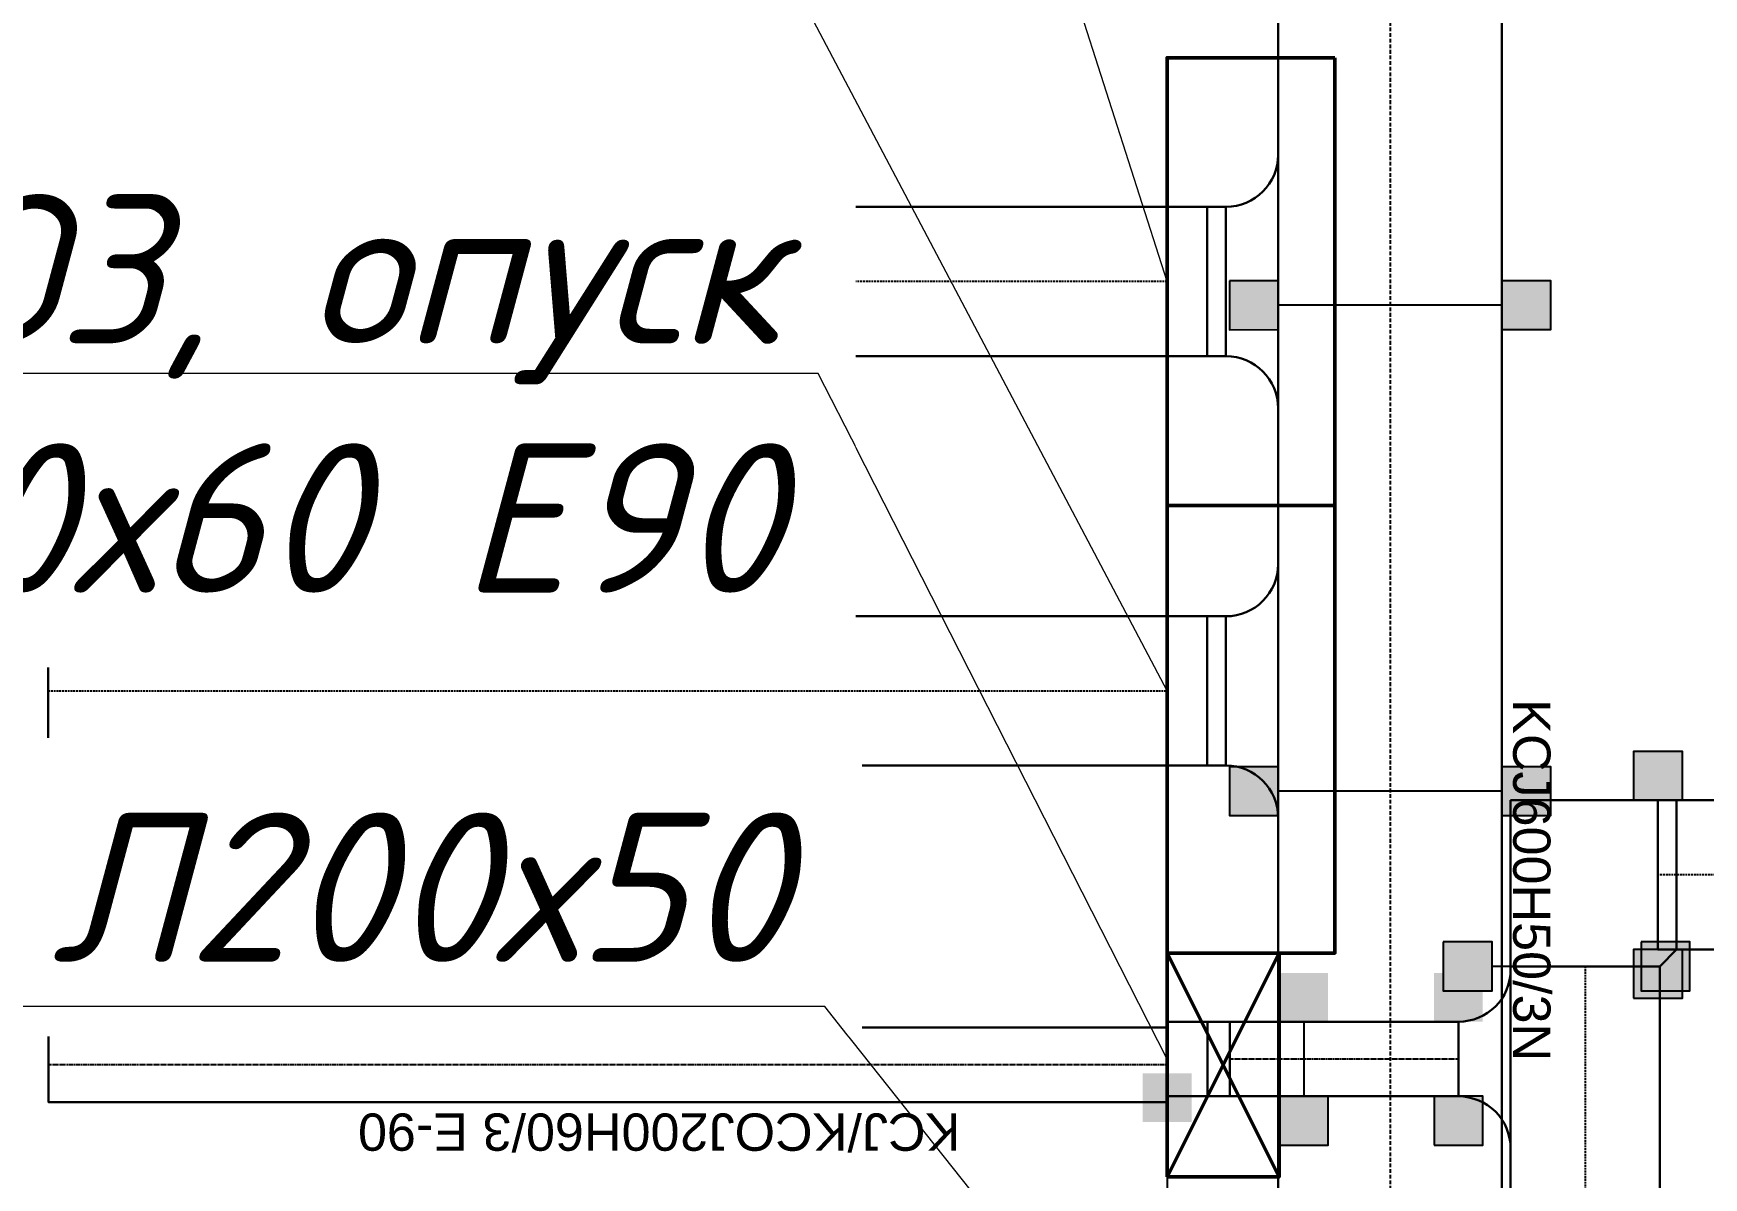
# Model space of a CAD drawing. Extents: x 221643 to 289394, y 86804 to 109436.
# Drawn here: x 228936.7 to 229384.5, y 91647.9 to 91954.6 of the extents above; entities that cross this region are included whole.
import ezdxf
from ezdxf import colors
from ezdxf.entities.mleader import LeaderData, LeaderLine
from ezdxf.math import Vec2, Vec3

# ---------------------------------------------------------------- set-up
doc = ezdxf.new("R2010")
doc.units = 0
doc.linetypes.add('DASHED2', pattern=[0.375, 0.25, -0.125])
doc.layers.add('BAKS_opis', color=7, linetype='Continuous')
for name, color, linetype, lineweight in [('E_Лотки', 5, 'Continuous', 30), ('E_Лотки_аварійні', 1, 'Continuous', 30), ('E_Позначення', 7, 'Continuous', 15), ('E_Щити', 1, 'Continuous', 50)]:
    doc.layers.add(name, color=color, linetype=linetype, lineweight=lineweight)
doc.layers.add('E_Лотки_опори_опуски', color=2, linetype='Continuous', plot=False)
doc.styles.add('ROMANS', font='ROMANS')
doc.styles.get("Standard").update_dxf_attribs({"font": 'arial.ttf'})
doc.styles.add('ГОСТ 2.304', font='isocpeui.ttf')

# ---------------------------------------------------------------- blocks, each defined once
blk = doc.blocks.new('*U5')
at = {"color": 0}
blk.add_lwpolyline([(-600, 450), (600, 450), (600, 0), (-600, 0)], close=True, dxfattribs=at)
blk = doc.blocks.new('*U2')
at = {"color": 0}
for p, q in [((-300, 300), (300, 0)), ((-300, 0), (300, 300))]:
    blk.add_line(p, q, dxfattribs=at)
blk.add_lwpolyline([(-300, 300), (300, 300), (300, 0), (-300, 0)], close=True, dxfattribs=at)
blk = doc.blocks.new('_None')
blk = doc.blocks.new('A$C40100DD9')
at = {"linetype": 'Continuous'}
for p, q in [((0, 158), (400, 158)), ((0, 108), (0, 158)), ((400, 158), (400, 108)), ((400, 108), (0, 108)), ((0, 108), (0, 0)), ((400, 0), (400, 108)), ((0, 0), (400, 0))]:
    blk.add_line(p, q, dxfattribs=at)
blk = doc.blocks.new('LU___400H50')
at = {"xscale": 0.1, "yscale": 0.1, "zscale": 0.1}
blk.add_blockref('A$C40100DD9', (-20, 0), dxfattribs=at)
at = {"style": 'ROMANS', "flags": 9}
for tag, p in [('SYMBOL', (4.95, 15.01)), ('TYP', (4.95, 14.03)), ('ATT_1', (4.95, 13.37)), ('ID', (4.95, 14.67)), ('NAME', (4.95, 14.36)), ('LENGTH', (4.95, 13.71)), ('ATT_2', (4.95, 13.02)), ('ATT_3', (4.95, 12.67)), ('ATT_4', (4.95, 12.31)), ('ATT_5', (4.95, 11.94)), ('AN', (4.95, 10.64)), ('LUSTRO', (4.95, 11.58)), ('P1', (4.95, 11.23)), ('P2', (4.95, 10.94))]:
    blk.add_attdef(tag, p, '', height=0.3, dxfattribs=at)
blk = doc.blocks.new('A$C78E166E7')
at = {"linetype": 'Continuous'}
for p, q in [((680, 140), (0, 140)), ((540, 0), (140, 0))]:
    blk.add_line(p, q, dxfattribs=at)
for centre, start, end in [((0, 0), 0, 90), ((680, 0), 90, 180)]:
    blk.add_arc(centre, 140, start, end, dxfattribs=at)
blk = doc.blocks.new('TKD___400')
at = {"xscale": 0.1, "yscale": 0.1, "zscale": 0.1}
blk.add_blockref('A$C78E166E7', (-34, -14), dxfattribs=at)
at = {"style": 'ROMANS', "flags": 9}
for tag, p in [('SYMBOL', (4.95, 15.01)), ('TYP', (4.95, 14.03)), ('ATT_1', (4.95, 13.37)), ('ID', (4.95, 14.67)), ('NAME', (4.95, 14.36)), ('LENGTH', (4.95, 13.71)), ('ATT_2', (4.95, 13.02)), ('ATT_3', (4.95, 12.67)), ('ATT_4', (4.95, 12.31)), ('ATT_5', (4.95, 11.94)), ('AN', (4.95, 10.64)), ('LUSTRO', (4.95, 11.58)), ('P1', (4.95, 11.23)), ('P2', (4.95, 10.94))]:
    blk.add_attdef(tag, p, '', height=0.3, dxfattribs=at)
blk = doc.blocks.new('BAKS_667')
at = {"layer": 'BAKS_opis', "color": 105, "linetype": 'DASHED2', "ltscale": 2}
blk.add_line((0, 0), (0, -300), dxfattribs=at)
at = {"layer": 'E_Лотки_опори_опуски'}
for points in [[(-20, 0), (-20, -300), (20, -300), (20, 0)], [(-20, 0), (-20, -300), (-20, -300), (-20, 0)], [(20, 0), (20, -300), (-20, -300), (-20, 0)], [(20, 0), (20, -300), (20, -300), (20, 0)]]:
    blk.add_3dface(points, dxfattribs=at)
at = {"flags": 1}
for tag, p in [('LENGTH', (0, 0)), ('ID', (20, 0)), ('ATT_2', (0, -300)), ('ATT_3', (0, -300)), ('ATT_1', (0, -300)), ('ATT_4', (0, -300)), ('ATT_5', (0, -300)), ('AN', (0, -300)), ('TYP', (0, -300)), ('P2X', (0, -300)), ('P2Y', (0, -300)), ('LUSTRO', (0, -300)), ('NAME', (0, -300)), ('P1X', (0, -300)), ('P1Y', (0, -300))]:
    blk.add_attdef(tag, p, '', height=2.5, dxfattribs=at)
at = {"layer": 'BAKS_opis'}
blk.add_attdef('SYMBOL', (23, -96), '', height=10, rotation=270, dxfattribs=at)
blk = doc.blocks.new('BAKS_672')
at = {"layer": 'BAKS_opis', "color": 105, "linetype": 'DASHED2', "ltscale": 2}
blk.add_line((0, 0), (0, -300), dxfattribs=at)
at = {"layer": 'E_Лотки_опори_опуски'}
for points in [[(-20, 0), (-20, -300), (20, -300), (20, 0)], [(-20, 0), (-20, -300), (-20, -300), (-20, 0)], [(20, 0), (20, -300), (-20, -300), (-20, 0)], [(20, 0), (20, -300), (20, -300), (20, 0)]]:
    blk.add_3dface(points, dxfattribs=at)
at = {"flags": 1}
for tag, p in [('LENGTH', (0, 0)), ('ID', (20, 0)), ('ATT_2', (0, -300)), ('ATT_3', (0, -300)), ('ATT_1', (0, -300)), ('ATT_4', (0, -300)), ('ATT_5', (0, -300)), ('AN', (0, -300)), ('TYP', (0, -300)), ('P2X', (0, -300)), ('P2Y', (0, -300)), ('LUSTRO', (0, -300)), ('NAME', (0, -300)), ('P1X', (0, -300)), ('P1Y', (0, -300))]:
    blk.add_attdef(tag, p, '', height=2.5, dxfattribs=at)
at = {"layer": 'BAKS_opis'}
blk.add_attdef('SYMBOL', (23, -96), '', height=10, rotation=270, dxfattribs=at)
blk = doc.blocks.new('A$C7D2B75C9')
at = {"linetype": 'Continuous'}
for p, q in [((480, 140), (0, 140)), ((340, 0), (140, 0))]:
    blk.add_line(p, q, dxfattribs=at)
for centre, start, end in [((0, 0), 0, 90), ((480, 0), 90, 180)]:
    blk.add_arc(centre, 140, start, end, dxfattribs=at)
blk = doc.blocks.new('TKD___200')
at = {"xscale": 0.1, "yscale": 0.1, "zscale": 0.1}
blk.add_blockref('A$C7D2B75C9', (-24, -14), dxfattribs=at)
at = {"style": 'ROMANS', "flags": 9}
for tag, p in [('SYMBOL', (4.95, 15.01)), ('TYP', (4.95, 14.03)), ('ATT_1', (4.95, 13.37)), ('ID', (4.95, 14.67)), ('NAME', (4.95, 14.36)), ('LENGTH', (4.95, 13.71)), ('ATT_2', (4.95, 13.02)), ('ATT_3', (4.95, 12.67)), ('ATT_4', (4.95, 12.31)), ('ATT_5', (4.95, 11.94)), ('AN', (4.95, 10.64)), ('LUSTRO', (4.95, 11.58)), ('P1', (4.95, 11.23)), ('P2', (4.95, 10.94))]:
    blk.add_attdef(tag, p, '', height=0.3, dxfattribs=at)
blk = doc.blocks.new('A$C1DBC12BF')
at = {"linetype": 'Continuous'}
for p, q in [((0, 168), (200, 168)), ((0, 108), (0, 168)), ((200, 168), (200, 108)), ((200, 108), (0, 108)), ((0, 108), (0, 0)), ((200, 0), (200, 108)), ((0, 0), (200, 0))]:
    blk.add_line(p, q, dxfattribs=at)
blk = doc.blocks.new('LU___200H60')
at = {"xscale": 0.1, "yscale": 0.1, "zscale": 0.1}
blk.add_blockref('A$C1DBC12BF', (-10, 0), dxfattribs=at)
at = {"style": 'ROMANS', "flags": 9}
for tag, p in [('SYMBOL', (4.95, 15.01)), ('TYP', (4.95, 14.03)), ('ATT_1', (4.95, 13.37)), ('ID', (4.95, 14.67)), ('NAME', (4.95, 14.36)), ('LENGTH', (4.95, 13.71)), ('ATT_2', (4.95, 13.02)), ('ATT_3', (4.95, 12.67)), ('ATT_4', (4.95, 12.31)), ('ATT_5', (4.95, 11.94)), ('AN', (4.95, 10.64)), ('LUSTRO', (4.95, 11.58)), ('P1', (4.95, 11.23)), ('P2', (4.95, 10.94))]:
    blk.add_attdef(tag, p, '', height=0.3, dxfattribs=at)
blk = doc.blocks.new('BAKS_718')
at = {"layer": 'BAKS_opis', "color": 105, "linetype": 'DASHED2'}
blk.add_line((0, 0), (0, -300), dxfattribs=at)
at = {"layer": 'E_Лотки_опори_опуски'}
for points in [[(-10, 0), (-10, -300), (10, -300), (10, 0)], [(-10, 0), (-10, -300), (-10, -300), (-10, 0)], [(10, 0), (10, -300), (-10, -300), (-10, 0)], [(10, 0), (10, -300), (10, -300), (10, 0)]]:
    blk.add_3dface(points, dxfattribs=at)
at = {"flags": 1}
for tag, p in [('LENGTH', (0, 0)), ('ID', (10, 0)), ('ATT_2', (0, -300)), ('ATT_3', (0, -300)), ('ATT_1', (0, -300)), ('ATT_4', (0, -300)), ('ATT_5', (0, -300)), ('AN', (0, -300)), ('TYP', (0, -300)), ('P2X', (0, -300)), ('P2Y', (0, -300)), ('LUSTRO', (0, -300)), ('NAME', (0, -300)), ('P1X', (0, -300)), ('P1Y', (0, -300))]:
    blk.add_attdef(tag, p, '', height=2.5, dxfattribs=at)
at = {"layer": 'BAKS_opis'}
blk.add_attdef('SYMBOL', (13, -55.5), '', height=10, rotation=270, dxfattribs=at)
blk = doc.blocks.new('BAKS_868')
at = {"layer": 'BAKS_opis', "color": 105, "linetype": 'DASHED2', "ltscale": 4}
blk.add_line((0, 0), (0, -495), dxfattribs=at)
at = {"layer": 'E_Лотки'}
for points in [[(-30, 0), (-30, -495), (30, -495), (30, 0)], [(-30, 0), (-30, -495), (-30, -495), (-30, 0)], [(30, 0), (30, -495), (-30, -495), (-30, 0)], [(30, 0), (30, -495), (30, -495), (30, 0)]]:
    blk.add_3dface(points, dxfattribs=at)
at = {"flags": 1}
for tag, p in [('LENGTH', (0, 0)), ('ID', (30, 0)), ('ATT_2', (0, -495)), ('ATT_3', (0, -495)), ('ATT_1', (0, -495)), ('ATT_4', (0, -495)), ('ATT_5', (0, -495)), ('AN', (0, -495)), ('TYP', (0, -495)), ('P2X', (0, -495)), ('P2Y', (0, -495)), ('LUSTRO', (0, -495)), ('NAME', (0, -495)), ('P1X', (0, -495)), ('P1Y', (0, -495))]:
    blk.add_attdef(tag, p, '', height=2.5, dxfattribs=at)
at = {"layer": 'BAKS_opis'}
blk.add_attdef('SYMBOL', (33, -193.5), '', height=10, rotation=270, dxfattribs=at)
blk = doc.blocks.new('BAKS_869')
at = {"layer": 'BAKS_opis', "color": 105, "linetype": 'DASHED2', "ltscale": 4}
blk.add_line((0, 0), (0, -495), dxfattribs=at)
at = {"layer": 'E_Лотки'}
for points in [[(-30, 0), (-30, -495), (30, -495), (30, 0)], [(-30, 0), (-30, -495), (-30, -495), (-30, 0)], [(30, 0), (30, -495), (-30, -495), (-30, 0)], [(30, 0), (30, -495), (30, -495), (30, 0)]]:
    blk.add_3dface(points, dxfattribs=at)
at = {"flags": 1}
for tag, p in [('LENGTH', (0, 0)), ('ID', (30, 0)), ('ATT_2', (0, -495)), ('ATT_3', (0, -495)), ('ATT_1', (0, -495)), ('ATT_4', (0, -495)), ('ATT_5', (0, -495)), ('AN', (0, -495)), ('TYP', (0, -495)), ('P2X', (0, -495)), ('P2Y', (0, -495)), ('LUSTRO', (0, -495)), ('NAME', (0, -495)), ('P1X', (0, -495)), ('P1Y', (0, -495))]:
    blk.add_attdef(tag, p, '', height=2.5, dxfattribs=at)
at = {"layer": 'BAKS_opis'}
blk.add_attdef('SYMBOL', (33, -193.5), '', height=10, rotation=270, dxfattribs=at)
blk = doc.blocks.new('podpora_600')
for points in [[(-6.53, 30), (0, 30), (6.53, 30), (6.53, 43.06), (-6.53, 43.06)], [(-6.53, -43.06), (6.53, -43.06), (6.53, -30), (-6.53, -30)]]:
    blk.add_hatch(color=256).paths.add_polyline_path(points)
blk.add_line((0, 30), (0, -30))
for points in [[(-6.53, 30), (6.53, 30), (6.53, 43.06), (-6.53, 43.06)], [(-6.53, -43.06), (6.53, -43.06), (6.53, -30), (-6.53, -30)]]:
    blk.add_lwpolyline(points, close=True)
at = {"style": 'ROMANS', "flags": 9}
for tag, p in [('SYMBOL', (1.59, 37.74)), ('TYP', (1.59, 36.76)), ('ATT_1', (1.59, 36.1)), ('ATT_2', (1.59, 35.75)), ('ID', (1.59, 37.4)), ('NAME', (1.59, 37.09)), ('LENGTH', (1.59, 36.43)), ('ELEM', (1.56, 33.37)), ('ATT_3', (1.59, 35.39)), ('ATT_4', (1.59, 35.03)), ('ATT_5', (1.59, 34.67)), ('AN', (1.59, 33.7)), ('P1', (1.59, 34.3)), ('P2', (1.59, 34.01))]:
    blk.add_attdef(tag, p, '', height=0.3, dxfattribs=at)
blk = doc.blocks.new('podpora_200')
for points in [[(-6.53, 10), (0, 10), (6.53, 10), (6.53, 23.06), (-6.53, 23.06)], [(-6.53, -23.06), (6.53, -23.06), (6.53, -10), (-6.53, -10)]]:
    blk.add_hatch(color=256).paths.add_polyline_path(points)
blk.add_line((0, 10), (0, -10))
blk.add_lwpolyline([(-6.53, -23.06), (6.53, -23.06), (6.53, -10), (-6.53, -10)], close=True)
at = {"style": 'ROMANS', "flags": 9}
for tag, p in [('SYMBOL', (3.32, 14.86)), ('TYP', (3.32, 13.88)), ('ATT_1', (3.32, 13.22)), ('ID', (3.32, 14.52)), ('NAME', (3.32, 14.21)), ('LENGTH', (3.32, 13.56)), ('ELEM', (3.29, 10.49)), ('ATT_2', (3.32, 12.87)), ('ATT_3', (3.32, 12.52)), ('ATT_4', (3.32, 12.16)), ('ATT_5', (3.32, 11.79)), ('AN', (3.32, 10.83)), ('P1', (3.32, 11.42)), ('P2', (3.32, 11.14))]:
    blk.add_attdef(tag, p, '', height=0.3, dxfattribs=at)
blk = doc.blocks.new('BAKS_1862')
at = {"layer": 'BAKS_opis', "color": 105, "linetype": 'DASHED2'}
blk.add_line((0, 0), (-61.29, 0), dxfattribs=at)
at = {"layer": 'E_Лотки_аварійні'}
for points in [[(0, 10), (-61.29, 10), (-61.29, -10), (0, -10)], [(0, 10), (-61.29, 10), (-61.29, 10), (0, 10)], [(0, -10), (-61.29, -10), (-61.29, 10), (0, 10)], [(0, -10), (-61.29, -10), (-61.29, -10), (0, -10)]]:
    blk.add_3dface(points, dxfattribs=at)
at = {"flags": 1}
for tag, p in [('ATT_2', (-61.29, 0)), ('ATT_3', (-61.29, 0)), ('ATT_1', (-61.29, 0)), ('ATT_4', (-61.29, 0)), ('ATT_5', (-61.29, 0)), ('AN', (-61.29, 0)), ('TYP', (-61.29, 0)), ('P2X', (-61.29, 0)), ('P2Y', (-61.29, 0)), ('LUSTRO', (-61.29, 0)), ('NAME', (-61.29, 0)), ('P1X', (-61.29, 0)), ('P1Y', (-61.29, 0)), ('LENGTH', (0, 0)), ('ID', (0, -10))]:
    blk.add_attdef(tag, p, '', height=2.5, dxfattribs=at)
at = {"layer": 'BAKS_opis', "flags": 1}
blk.add_attdef('SYMBOL', (-30.65, 13), '', height=10, rotation=360, dxfattribs=at)
blk = doc.blocks.new('BAKS_1864')
at = {"layer": 'BAKS_opis', "color": 105, "linetype": 'DASHED2', "ltscale": 2}
blk.add_line((0, 0), (0, -63.35), dxfattribs=at)
at = {"layer": 'E_Лотки_аварійні'}
for points in [[(-20, 0), (-20, -63.35), (20, -63.35), (20, 0)], [(-20, 0), (-20, -63.35), (-20, -63.35), (-20, 0)], [(20, 0), (20, -63.35), (-20, -63.35), (-20, 0)], [(20, 0), (20, -63.35), (20, -63.35), (20, 0)]]:
    blk.add_3dface(points, dxfattribs=at)
at = {"flags": 1}
for tag, p in [('LENGTH', (0, 24.5)), ('ID', (20, 24.5)), ('ATT_2', (0, -63.35)), ('ATT_3', (0, -63.35)), ('ATT_1', (0, -63.35)), ('ATT_4', (0, -63.35)), ('ATT_5', (0, -63.35)), ('AN', (0, -63.35)), ('TYP', (0, -63.35)), ('P2X', (0, -63.35)), ('P2Y', (0, -63.35)), ('LUSTRO', (0, -63.35)), ('NAME', (0, -63.35)), ('P1X', (0, -63.35)), ('P1Y', (0, -63.35))]:
    blk.add_attdef(tag, p, '', height=2.5, dxfattribs=at)
at = {"layer": 'BAKS_opis', "flags": 1}
blk.add_attdef('SYMBOL', (23, -19.42), '', height=10, rotation=270, dxfattribs=at)
blk = doc.blocks.new('A$C3D0A71E3')
at = {"linetype": 'Continuous'}
for p, q in [((0, 445), (400, 445)), ((0, 445), (0, 0)), ((400, 445), (445, 400)), ((445, 400), (445, 0)), ((445, 0), (0, 0))]:
    blk.add_line(p, q, dxfattribs=at)
blk = doc.blocks.new('KK___400')
at = {"xscale": 0.1, "yscale": 0.1, "zscale": 0.1, "rotation": 270}
blk.add_blockref('A$C3D0A71E3', (-20, 44.5), dxfattribs=at)
at = {"style": 'ROMANS', "flags": 9}
for tag, p in [('SYMBOL', (-1453.05, 2123.78)), ('ID', (-1452.71, 2123.78)), ('NAME', (-1452.4, 2123.78)), ('TYP', (-1452.07, 2123.78)), ('LENGTH', (-1451.74, 2123.78)), ('ATT_1', (-1451.41, 2123.78)), ('ATT_2', (-1451.06, 2123.78)), ('ATT_3', (-1450.7, 2123.78)), ('ATT_4', (-1450.35, 2123.78)), ('ATT_5', (-1449.98, 2123.78)), ('LUSTRO', (-1449.61, 2123.78)), ('P1', (-1449.27, 2123.78)), ('P2', (-1448.98, 2123.78)), ('AN', (-1448.67, 2123.78))]:
    blk.add_attdef(tag, p, '', height=0.3, rotation=90, dxfattribs=at)
blk = doc.blocks.new('BAKS_1865')
at = {"layer": 'BAKS_opis', "color": 105, "linetype": 'DASHED2', "ltscale": 2}
blk.add_line((0, 0), (-152.61, 0), dxfattribs=at)
at = {"layer": 'E_Лотки_аварійні'}
for points in [[(0, 20), (-152.61, 20), (-152.61, -20), (0, -20)], [(0, 20), (-152.61, 20), (-152.61, 20), (0, 20)], [(0, -20), (-152.61, -20), (-152.61, 20), (0, 20)], [(0, -20), (-152.61, -20), (-152.61, -20), (0, -20)]]:
    blk.add_3dface(points, dxfattribs=at)
at = {"flags": 1}
for tag, p in [('ATT_2', (-177.11, 0)), ('ATT_3', (-177.11, 0)), ('ATT_1', (-177.11, 0)), ('ATT_4', (-177.11, 0)), ('ATT_5', (-177.11, 0)), ('AN', (-177.11, 0)), ('TYP', (-177.11, 0)), ('P2X', (-177.11, 0)), ('P2Y', (-177.11, 0)), ('NAME', (-177.11, 0)), ('P1X', (-177.11, 0)), ('P1Y', (-177.11, 0)), ('LENGTH', (0, 0)), ('ID', (0, -20))]:
    blk.add_attdef(tag, p, '', height=2.5, dxfattribs=at)
at = {"layer": 'BAKS_opis', "flags": 1}
blk.add_attdef('SYMBOL', (-88.55, 23), '', height=10, rotation=0, dxfattribs=at)
blk = doc.blocks.new('podpora_400')
h = blk.add_hatch(color=256)
h.paths.add_polyline_path([(-6.53, 20), (0, 20), (6.53, 20), (6.53, 33.06), (-6.53, 33.06)])
h.paths.add_polyline_path([(-6.53, -33.06), (6.53, -33.06), (6.53, -20), (0, -20), (-6.53, -20)])
blk.add_line((0, 20), (0, -20))
for points in [[(-6.53, 20), (6.53, 20), (6.53, 33.06), (-6.53, 33.06)], [(-6.53, -33.06), (6.53, -33.06), (6.53, -20), (-6.53, -20)]]:
    blk.add_lwpolyline(points, close=True)
at = {"style": 'ROMANS', "flags": 9}
for tag, p in [('SYMBOL', (0.97, 29.35)), ('TYP', (0.97, 28.37)), ('ATT_1', (0.97, 27.71)), ('ATT_2', (0.97, 27.36)), ('ATT_3', (0.97, 27)), ('ATT_4', (0.97, 26.64)), ('ID', (0.97, 29.01)), ('NAME', (0.97, 28.69)), ('LENGTH', (0.97, 28.04)), ('ELEM', (0.95, 24.98)), ('ATT_5', (0.97, 26.28)), ('AN', (0.97, 25.31)), ('P1', (0.97, 25.91)), ('P2', (0.97, 25.62))]:
    blk.add_attdef(tag, p, '', height=0.3, dxfattribs=at)

msp = doc.modelspace()

# ---------------------------------------------------------------- block references
at = {"layer": 'E_Лотки'}
for name in ['BAKS_868', 'BAKS_869']:
    msp.add_blockref(name, (229300.4261, 91969.6554), dxfattribs=at).add_auto_attribs({'SYMBOL': 'KCJ600H50/3N'})
at = {"layer": 'E_Лотки', "xscale": -1, "rotation": 270}
msp.add_blockref('TKD___400', (229270.4261, 91888.0874), dxfattribs=at)
at = {"layer": 'E_Лотки', "rotation": 270}
for name, p in [('LU___400H50', (229240.6233, 91888.0874)), ('TKD___400', (229270.4233, 91778.3524)), ('LU___400H50', (229240.6233, 91778.3524))]:
    msp.add_blockref(name, p, dxfattribs=at)
at = {"layer": 'E_Лотки_аварійні', "xscale": -1, "rotation": 89.99999999999264}
msp.add_blockref('KK___400', (229377.2579, 91729.018), dxfattribs=at)
at = {"layer": 'E_Лотки_аварійні'}
for name, p in [('BAKS_1865', (229524.8664, 91729.018)), ('BAKS_1864', (229352.7579, 91704.518)), ('BAKS_1862', (229318.7579, 91679.6774))]:
    msp.add_blockref(name, p, dxfattribs=at)
at = {"layer": 'E_Лотки_аварійні', "rotation": 270}
for name, p in [('TKD___200', (229332.7579, 91679.6774)), ('LU___200H60', (229240.6664, 91679.6774))]:
    msp.add_blockref(name, p, dxfattribs=at)
at = {"layer": 'E_Лотки_опори_опуски'}
for name, p, rotation, values in [('BAKS_667', (229240.6233, 91888.087), 270.0000010944811, {'SYMBOL': 'KCJ400H50/3N'}), ('BAKS_672', (228940.6233, 91778.3524), 90, {'SYMBOL': 'KCJ400H50/3N'}), ('BAKS_718', (229240.7095, 91678.087), 269.9999993417597, {'SYMBOL': 'KCJ/KCOJ200H60/3 E-90'})]:
    msp.add_blockref(name, p, dxfattribs=dict(at, rotation=rotation)).add_auto_attribs(values)
for name, p, rotation in [('podpora_600', (229300.4261, 91881.7134), 270.0050806873907), ('podpora_600', (229300.4261, 91751.5041), 270.0050806873907), ('podpora_400', (229347.7579, 91704.518), 270)]:
    msp.add_blockref(name, p, dxfattribs=dict(at, rotation=rotation))
for name, p in [('podpora_400', (229372.2579, 91729.018)), ('podpora_200', (229277.2791, 91679.6774)), ('podpora_200', (229318.7579, 91679.6774)), ('podpora_200', (229240.6664, 91652.7622))]:
    msp.add_blockref(name, p, dxfattribs=at)
at = {"layer": 'E_Щити', "xscale": 0.1, "yscale": 0.1, "zscale": 0.1, "rotation": 270}
msp.add_blockref('*U5', (229240.6233, 91888.087), dxfattribs=at)
at = {"layer": 'E_Щити', "color": 1, "xscale": 0.1, "yscale": 0.1, "zscale": 0.1, "rotation": 89.99999999999999}
for name, p in [('*U5', (229285.6233, 91768.087)), ('*U2', (229270.6664, 91678.087))]:
    msp.add_blockref(name, p, dxfattribs=at)

# ---------------------------------------------------------------- next in the draw order: leaders
at = {"layer": 'E_Позначення'}
ml = msp.add_multileader_mtext('Standard', dxfattribs=at)
ml.set_content('ВРП9, \\Pопуск Л400х50', color=256, style='ГОСТ 2.304')
ml.set_leader_properties(color=256, linetype='ByLayer', lineweight=-1)
ml.set_arrow_properties(name='NONE')
ml.build(insert=Vec2(0, 0))
ml.multileader.update_dxf_attribs({"has_dogleg": 0, "text_left_attachment_type": 6, "text_right_attachment_type": 6, "dogleg_length": 0, "arrow_head_size": 0.1})
ctx = ml.context
ctx.base_point, ctx.char_height, ctx.arrow_head_size, ctx.landing_gap_size, ctx.plane_origin = Vec3(228720.3399, 92249.9129), 40, 0.1, 10, Vec3(223834.1142, 91795.8464)
ctx.left_attachment, ctx.right_attachment, ctx.text_align_type = 6, 6, 2
notes = []
notes.append((ctx, [(0, (1, 1, 0), (229124.8853, 92249.9129), (-1, 0), 0, [(0, [(229240.6233, 91888.0874)], 0, [])])]))
ctx.mtext.insert, ctx.mtext.alignment, ctx.mtext.flow_direction = Vec3(229114.8853, 92301.9129), 3, 5
ctx.mtext.has_bg_fill, ctx.mtext.bg_color, ctx.mtext.bg_scale_factor, ctx.mtext.bg_transparency, ctx.mtext.use_window_bg_color = 1, -1027028792, 1.5, 0, 1
ml = msp.add_multileader_mtext('Standard', dxfattribs=at)
ml.set_content('ЩО3, опуск Л200х50', color=256, style='ГОСТ 2.304')
ml.set_leader_properties(color=256, linetype='ByLayer', lineweight=-1)
ml.set_arrow_properties(name='NONE')
ml.build(insert=Vec2(0, 0))
ml.multileader.update_dxf_attribs({"has_dogleg": 0, "text_left_attachment_type": 6, "text_right_attachment_type": 6, "dogleg_length": 0, "arrow_head_size": 0.1})
ctx = ml.context
ctx.base_point, ctx.char_height, ctx.arrow_head_size, ctx.landing_gap_size, ctx.plane_origin = Vec3(228595.9383, 91693.7413), 40, 0.1, 10, Vec3(223832.3808, 91523.061)
ctx.left_attachment, ctx.right_attachment, ctx.text_align_type = 6, 6, 2
notes.append((ctx, [(0, (1, 1, 0), (229148.8474, 91693.7413), (-1, 0), 0, [(0, [(229240.697, 91578.3864)], 0, [])])]))
ctx.mtext.insert, ctx.mtext.alignment, ctx.mtext.flow_direction = Vec3(229138.8474, 91745.7413), 3, 5
ctx.mtext.has_bg_fill, ctx.mtext.bg_color, ctx.mtext.bg_scale_factor, ctx.mtext.bg_transparency, ctx.mtext.use_window_bg_color = 1, -1027028792, 1.5, 0, 1
for ctx, leaders in notes:
    for number, flags, end, landing, length, lines in leaders:
        leader = LeaderData()
        leader.index, (leader.has_last_leader_line, leader.has_dogleg_vector, leader.attachment_direction) = number, flags
        leader.last_leader_point, leader.dogleg_vector, leader.dogleg_length = Vec3(end), Vec3(landing), length
        for number, points, colour, breaks in lines:
            line = LeaderLine()
            line.index, line.vertices, line.color, line.breaks = number, Vec3.list(points), colors.encode_raw_color(colour), breaks
            leader.lines.append(line)
        ctx.leaders.append(leader)

# ---------------------------------------------------------------- next in the draw order: leaders
ml = msp.add_multileader_mtext('Standard', dxfattribs=at)
ml.set_content('ВРП7,\\Pопуск Л400х50', color=256, style='ГОСТ 2.304')
ml.set_leader_properties(color=256, linetype='ByLayer', lineweight=-1)
ml.set_arrow_properties(name='NONE')
ml.build(insert=Vec2(0, 0))
ml.multileader.update_dxf_attribs({"has_dogleg": 0, "text_left_attachment_type": 6, "text_right_attachment_type": 6, "dogleg_length": 0, "arrow_head_size": 0.1})
ctx = ml.context
ctx.base_point, ctx.char_height, ctx.arrow_head_size, ctx.landing_gap_size, ctx.plane_origin = Vec3(228707.1384, 92022.6443), 40, 0.1, 10, Vec3(223135.0744, 91734.7035)
ctx.left_attachment, ctx.right_attachment, ctx.text_align_type = 6, 6, 2
notes = []
notes.append((ctx, [(0, (1, 1, 0), (229111.6838, 92022.6443), (-1, 0), 0, [(0, [(229240.6233, 91778.3524)], 0, [])])]))
ctx.mtext.insert, ctx.mtext.alignment, ctx.mtext.flow_direction = Vec3(229101.6838, 92074.6443), 3, 5
ctx.mtext.has_bg_fill, ctx.mtext.bg_color, ctx.mtext.bg_scale_factor, ctx.mtext.bg_transparency, ctx.mtext.use_window_bg_color = 1, -1027028792, 1.5, 0, 1
for ctx, leaders in notes:
    for number, flags, end, landing, length, lines in leaders:
        leader = LeaderData()
        leader.index, (leader.has_last_leader_line, leader.has_dogleg_vector, leader.attachment_direction) = number, flags
        leader.last_leader_point, leader.dogleg_vector, leader.dogleg_length = Vec3(end), Vec3(landing), length
        for number, points, colour, breaks in lines:
            line = LeaderLine()
            line.index, line.vertices, line.color, line.breaks = number, Vec3.list(points), colors.encode_raw_color(colour), breaks
            leader.lines.append(line)
        ctx.leaders.append(leader)

# ---------------------------------------------------------------- next in the draw order: leaders
ml = msp.add_multileader_mtext('Standard', dxfattribs=at)
ml.set_content('ЩАО3, опуск \\PЛ200х60 Е90', color=256, style='ГОСТ 2.304')
ml.set_leader_properties(color=256, linetype='ByLayer', lineweight=-1)
ml.set_arrow_properties(name='NONE')
ml.build(insert=Vec2(0, 0))
ml.multileader.update_dxf_attribs({"has_dogleg": 0, "text_left_attachment_type": 6, "text_right_attachment_type": 6, "dogleg_length": 0, "arrow_head_size": 0.1})
ctx = ml.context
ctx.base_point, ctx.char_height, ctx.arrow_head_size, ctx.landing_gap_size, ctx.plane_origin = Vec3(228792.7945, 91863.3891), 40, 0.1, 10, Vec3(223826.6573, 91585.8464)
ctx.left_attachment, ctx.right_attachment, ctx.text_align_type = 6, 6, 2
notes = []
notes.append((ctx, [(0, (1, 1, 0), (229147.1278, 91863.3891), (-1, 0), 0, [(0, [(229240.6664, 91679.6774)], 0, [])])]))
ctx.mtext.insert, ctx.mtext.alignment, ctx.mtext.flow_direction = Vec3(229137.1278, 91911.3891), 3, 5
ctx.mtext.has_bg_fill, ctx.mtext.bg_color, ctx.mtext.bg_scale_factor, ctx.mtext.bg_transparency, ctx.mtext.use_window_bg_color = 1, -1027028792, 1.5, 0, 1
for ctx, leaders in notes:
    for number, flags, end, landing, length, lines in leaders:
        leader = LeaderData()
        leader.index, (leader.has_last_leader_line, leader.has_dogleg_vector, leader.attachment_direction) = number, flags
        leader.last_leader_point, leader.dogleg_vector, leader.dogleg_length = Vec3(end), Vec3(landing), length
        for number, points, colour, breaks in lines:
            line = LeaderLine()
            line.index, line.vertices, line.color, line.breaks = number, Vec3.list(points), colors.encode_raw_color(colour), breaks
            leader.lines.append(line)
        ctx.leaders.append(leader)

doc.saveas('drawing.dxf')
